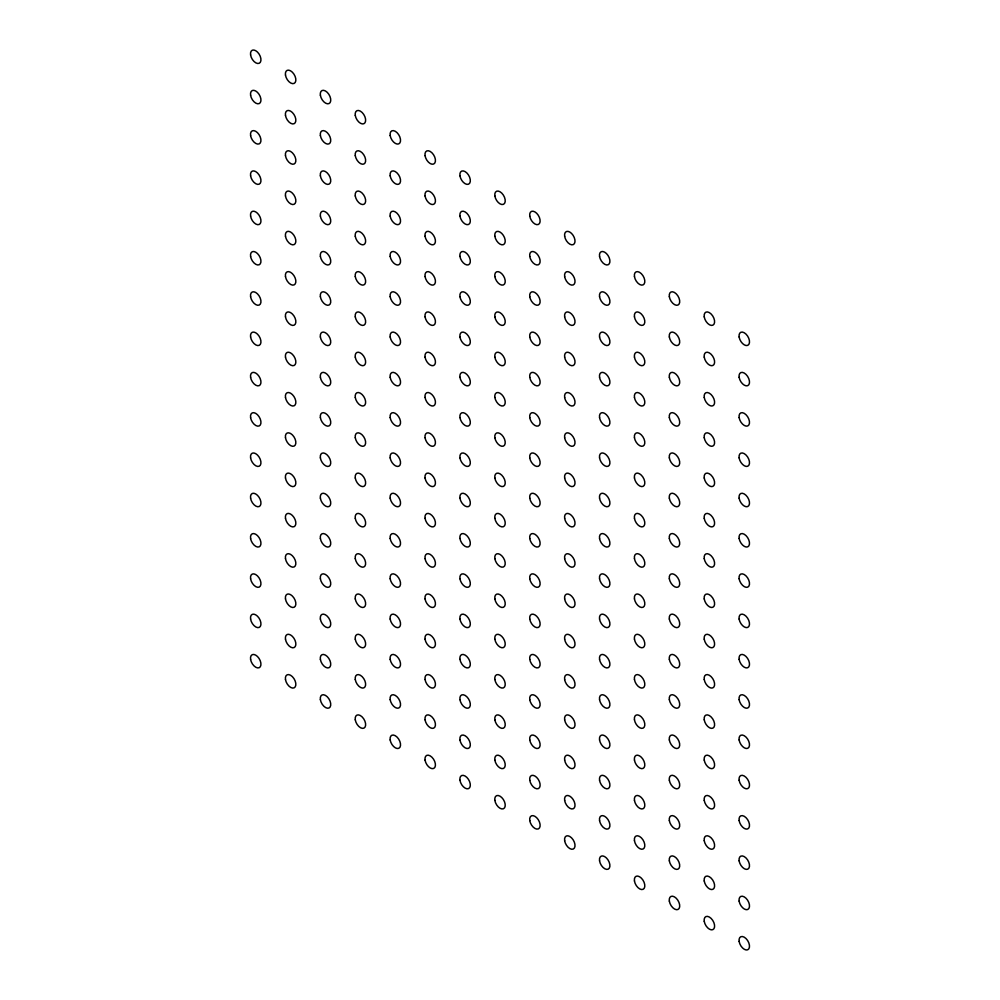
<?xml version="1.0" encoding="UTF-8"?>
<svg xmlns="http://www.w3.org/2000/svg" width="1000" height="1000" viewBox="0 0 1000 1000"><rect width="100%" height="100%" fill="white"/><g stroke="black" fill="none" stroke-linecap="round" stroke-linejoin="round"><path stroke-width="1.5" d="M250.588 54.925A7.4 4.275 60 0 0 259.15 63.3A7.4 4.275 60 0 0 257.438 52.025A7.4 4.275 60 0 0 250.588 54.925M250.588 95.225A7.4 4.275 60 0 0 259.15 103.6A7.4 4.275 60 0 0 257.438 92.325A7.4 4.275 60 0 0 250.588 95.225M250.588 135.525A7.4 4.275 60 0 0 259.15 143.887A7.4 4.275 60 0 0 257.438 132.625A7.4 4.275 60 0 0 250.588 135.525M250.588 175.812A7.4 4.275 60 0 0 259.15 184.188A7.4 4.275 60 0 0 257.438 172.913A7.4 4.275 60 0 0 250.588 175.812M250.588 216.112A7.4 4.275 60 0 0 259.15 224.488A7.4 4.275 60 0 0 257.438 213.212A7.4 4.275 60 0 0 250.588 216.112M250.588 256.413A7.4 4.275 60 0 0 259.15 264.775A7.4 4.275 60 0 0 257.438 253.512A7.4 4.275 60 0 0 250.588 256.413M250.588 296.7A7.4 4.275 60 0 0 259.15 305.075A7.4 4.275 60 0 0 257.438 293.8A7.4 4.275 60 0 0 250.588 296.7M250.588 337A7.4 4.275 60 0 0 259.15 345.363A7.4 4.275 60 0 0 257.438 334.1A7.4 4.275 60 0 0 250.588 337M250.588 377.287A7.4 4.275 60 0 0 259.15 385.662A7.4 4.275 60 0 0 257.438 374.387A7.4 4.275 60 0 0 250.588 377.287M250.588 417.587A7.4 4.275 60 0 0 259.15 425.962A7.4 4.275 60 0 0 257.438 414.688A7.4 4.275 60 0 0 250.588 417.587M250.588 457.887A7.4 4.275 60 0 0 259.15 466.25A7.4 4.275 60 0 0 257.438 454.988A7.4 4.275 60 0 0 250.588 457.887M250.588 498.175A7.4 4.275 60 0 0 259.15 506.55A7.4 4.275 60 0 0 257.438 495.275A7.4 4.275 60 0 0 250.588 498.175M250.588 538.475A7.4 4.275 60 0 0 259.15 546.85A7.4 4.275 60 0 0 257.438 535.575A7.4 4.275 60 0 0 250.588 538.475M250.588 578.775A7.4 4.275 60 0 0 259.15 587.137A7.4 4.275 60 0 0 257.438 575.875A7.4 4.275 60 0 0 250.588 578.775M250.588 619.062A7.4 4.275 60 0 0 259.15 627.438A7.4 4.275 60 0 0 257.438 616.163A7.4 4.275 60 0 0 250.588 619.062M250.588 659.362A7.4 4.275 60 0 0 259.15 667.725A7.4 4.275 60 0 0 257.438 656.462A7.4 4.275 60 0 0 250.588 659.362M285.475 75.075A7.4 4.275 60 0 0 294.05 83.45A7.4 4.275 60 0 0 292.337 72.175A7.4 4.275 60 0 0 285.475 75.075M285.475 115.375A7.4 4.275 60 0 0 294.05 123.737A7.4 4.275 60 0 0 292.337 112.475A7.4 4.275 60 0 0 285.475 115.375M285.475 155.662A7.4 4.275 60 0 0 294.05 164.037A7.4 4.275 60 0 0 292.337 152.762A7.4 4.275 60 0 0 285.475 155.662M285.475 195.963A7.4 4.275 60 0 0 294.05 204.338A7.4 4.275 60 0 0 292.337 193.062A7.4 4.275 60 0 0 285.475 195.963M285.475 236.262A7.4 4.275 60 0 0 294.05 244.625A7.4 4.275 60 0 0 292.337 233.363A7.4 4.275 60 0 0 285.475 236.262M285.475 276.55A7.4 4.275 60 0 0 294.05 284.925A7.4 4.275 60 0 0 292.337 273.65A7.4 4.275 60 0 0 285.475 276.55M285.475 316.85A7.4 4.275 60 0 0 294.05 325.225A7.4 4.275 60 0 0 292.337 313.95A7.4 4.275 60 0 0 285.475 316.85M285.475 357.15A7.4 4.275 60 0 0 294.05 365.513A7.4 4.275 60 0 0 292.337 354.25A7.4 4.275 60 0 0 285.475 357.15M285.475 397.438A7.4 4.275 60 0 0 294.05 405.812A7.4 4.275 60 0 0 292.337 394.538A7.4 4.275 60 0 0 285.475 397.438M285.475 437.738A7.4 4.275 60 0 0 294.05 446.1A7.4 4.275 60 0 0 292.337 434.837A7.4 4.275 60 0 0 285.475 437.738M285.475 478.025A7.4 4.275 60 0 0 294.05 486.4A7.4 4.275 60 0 0 292.337 475.125A7.4 4.275 60 0 0 285.475 478.025M285.475 518.325A7.4 4.275 60 0 0 294.05 526.7A7.4 4.275 60 0 0 292.337 515.425A7.4 4.275 60 0 0 285.475 518.325M285.475 558.625A7.4 4.275 60 0 0 294.05 566.987A7.4 4.275 60 0 0 292.337 555.725A7.4 4.275 60 0 0 285.475 558.625M285.475 598.913A7.4 4.275 60 0 0 294.05 607.288A7.4 4.275 60 0 0 292.337 596.013A7.4 4.275 60 0 0 285.475 598.913M285.475 639.212A7.4 4.275 60 0 0 294.05 647.588A7.4 4.275 60 0 0 292.337 636.312A7.4 4.275 60 0 0 285.475 639.212M285.475 679.513A7.4 4.275 60 0 0 294.05 687.875A7.4 4.275 60 0 0 292.337 676.612A7.4 4.275 60 0 0 285.475 679.513M320.375 95.225A7.4 4.275 60 0 0 328.95 103.6A7.4 4.275 60 0 0 327.225 92.325A7.4 4.275 60 0 0 320.375 95.225M320.375 135.525A7.4 4.275 60 0 0 328.95 143.887A7.4 4.275 60 0 0 327.225 132.625A7.4 4.275 60 0 0 320.375 135.525M320.375 175.812A7.4 4.275 60 0 0 328.95 184.188A7.4 4.275 60 0 0 327.225 172.913A7.4 4.275 60 0 0 320.375 175.812M320.375 216.112A7.4 4.275 60 0 0 328.95 224.475A7.4 4.275 60 0 0 327.225 213.212A7.4 4.275 60 0 0 320.375 216.112M320.375 256.4A7.4 4.275 60 0 0 328.95 264.775A7.4 4.275 60 0 0 327.225 253.5A7.4 4.275 60 0 0 320.375 256.4M320.375 296.7A7.4 4.275 60 0 0 328.95 305.075A7.4 4.275 60 0 0 327.225 293.8A7.4 4.275 60 0 0 320.375 296.7M320.375 337A7.4 4.275 60 0 0 328.95 345.363A7.4 4.275 60 0 0 327.225 334.1A7.4 4.275 60 0 0 320.375 337M320.375 377.287A7.4 4.275 60 0 0 328.95 385.662A7.4 4.275 60 0 0 327.225 374.387A7.4 4.275 60 0 0 320.375 377.287M320.375 417.587A7.4 4.275 60 0 0 328.95 425.962A7.4 4.275 60 0 0 327.225 414.688A7.4 4.275 60 0 0 320.375 417.587M320.375 457.887A7.4 4.275 60 0 0 328.95 466.25A7.4 4.275 60 0 0 327.225 454.988A7.4 4.275 60 0 0 320.375 457.887M320.375 498.175A7.4 4.275 60 0 0 328.95 506.55A7.4 4.275 60 0 0 327.225 495.275A7.4 4.275 60 0 0 320.375 498.175M320.375 538.475A7.4 4.275 60 0 0 328.95 546.85A7.4 4.275 60 0 0 327.225 535.575A7.4 4.275 60 0 0 320.375 538.475M320.375 578.763A7.4 4.275 60 0 0 328.95 587.137A7.4 4.275 60 0 0 327.225 575.862A7.4 4.275 60 0 0 320.375 578.763M320.375 619.062A7.4 4.275 60 0 0 328.95 627.438A7.4 4.275 60 0 0 327.225 616.163A7.4 4.275 60 0 0 320.375 619.062M320.375 659.362A7.4 4.275 60 0 0 328.95 667.725A7.4 4.275 60 0 0 327.225 656.462A7.4 4.275 60 0 0 320.375 659.362M320.375 699.65A7.4 4.275 60 0 0 328.95 708.025A7.4 4.275 60 0 0 327.225 696.75A7.4 4.275 60 0 0 320.375 699.65M355.275 115.375A7.4 4.275 60 0 0 363.837 123.737A7.4 4.275 60 0 0 362.125 112.475A7.4 4.275 60 0 0 355.275 115.375M355.275 155.662A7.4 4.275 60 0 0 363.837 164.037A7.4 4.275 60 0 0 362.125 152.762A7.4 4.275 60 0 0 355.275 155.662M355.275 195.963A7.4 4.275 60 0 0 363.837 204.338A7.4 4.275 60 0 0 362.125 193.062A7.4 4.275 60 0 0 355.275 195.963M355.275 236.262A7.4 4.275 60 0 0 363.837 244.625A7.4 4.275 60 0 0 362.125 233.363A7.4 4.275 60 0 0 355.275 236.262M355.275 276.55A7.4 4.275 60 0 0 363.837 284.925A7.4 4.275 60 0 0 362.125 273.65A7.4 4.275 60 0 0 355.275 276.55M355.275 316.85A7.4 4.275 60 0 0 363.837 325.225A7.4 4.275 60 0 0 362.125 313.95A7.4 4.275 60 0 0 355.275 316.85M355.275 357.15A7.4 4.275 60 0 0 363.837 365.513A7.4 4.275 60 0 0 362.125 354.25A7.4 4.275 60 0 0 355.275 357.15M355.275 397.438A7.4 4.275 60 0 0 363.837 405.812A7.4 4.275 60 0 0 362.125 394.538A7.4 4.275 60 0 0 355.275 397.438M355.275 437.738A7.4 4.275 60 0 0 363.837 446.1A7.4 4.275 60 0 0 362.125 434.837A7.4 4.275 60 0 0 355.275 437.738M355.275 478.025A7.4 4.275 60 0 0 363.837 486.4A7.4 4.275 60 0 0 362.125 475.125A7.4 4.275 60 0 0 355.275 478.025M355.275 518.325A7.4 4.275 60 0 0 363.837 526.7A7.4 4.275 60 0 0 362.125 515.425A7.4 4.275 60 0 0 355.275 518.325M355.275 558.625A7.4 4.275 60 0 0 363.837 566.987A7.4 4.275 60 0 0 362.125 555.725A7.4 4.275 60 0 0 355.275 558.625M355.275 598.913A7.4 4.275 60 0 0 363.837 607.288A7.4 4.275 60 0 0 362.125 596.013A7.4 4.275 60 0 0 355.275 598.913M355.275 639.212A7.4 4.275 60 0 0 363.837 647.588A7.4 4.275 60 0 0 362.125 636.312A7.4 4.275 60 0 0 355.275 639.212M355.275 679.513A7.4 4.275 60 0 0 363.837 687.875A7.4 4.275 60 0 0 362.125 676.612A7.4 4.275 60 0 0 355.275 679.513M355.275 719.8A7.4 4.275 60 0 0 363.837 728.175A7.4 4.275 60 0 0 362.125 716.9A7.4 4.275 60 0 0 355.275 719.8M390.175 135.525A7.4 4.275 60 0 0 398.738 143.887A7.4 4.275 60 0 0 397.025 132.625A7.4 4.275 60 0 0 390.175 135.525M390.175 175.812A7.4 4.275 60 0 0 398.738 184.188A7.4 4.275 60 0 0 397.025 172.913A7.4 4.275 60 0 0 390.175 175.812M390.175 216.112A7.4 4.275 60 0 0 398.738 224.475A7.4 4.275 60 0 0 397.025 213.212A7.4 4.275 60 0 0 390.175 216.112M390.175 256.4A7.4 4.275 60 0 0 398.738 264.775A7.4 4.275 60 0 0 397.025 253.5A7.4 4.275 60 0 0 390.175 256.4M390.175 296.7A7.4 4.275 60 0 0 398.738 305.075A7.4 4.275 60 0 0 397.025 293.8A7.4 4.275 60 0 0 390.175 296.7M390.175 337A7.4 4.275 60 0 0 398.738 345.363A7.4 4.275 60 0 0 397.025 334.1A7.4 4.275 60 0 0 390.175 337M390.175 377.287A7.4 4.275 60 0 0 398.738 385.662A7.4 4.275 60 0 0 397.025 374.387A7.4 4.275 60 0 0 390.175 377.287M390.175 417.587A7.4 4.275 60 0 0 398.738 425.962A7.4 4.275 60 0 0 397.025 414.688A7.4 4.275 60 0 0 390.175 417.587M390.175 457.887A7.4 4.275 60 0 0 398.738 466.25A7.4 4.275 60 0 0 397.025 454.988A7.4 4.275 60 0 0 390.175 457.887M390.175 498.175A7.4 4.275 60 0 0 398.738 506.55A7.4 4.275 60 0 0 397.025 495.275A7.4 4.275 60 0 0 390.175 498.175M390.175 538.475A7.4 4.275 60 0 0 398.738 546.838A7.4 4.275 60 0 0 397.025 535.575A7.4 4.275 60 0 0 390.175 538.475M390.175 578.763A7.4 4.275 60 0 0 398.738 587.137A7.4 4.275 60 0 0 397.025 575.862A7.4 4.275 60 0 0 390.175 578.763M390.175 619.062A7.4 4.275 60 0 0 398.738 627.438A7.4 4.275 60 0 0 397.025 616.163A7.4 4.275 60 0 0 390.175 619.062M390.175 659.362A7.4 4.275 60 0 0 398.738 667.725A7.4 4.275 60 0 0 397.025 656.462A7.4 4.275 60 0 0 390.175 659.362M390.175 699.65A7.4 4.275 60 0 0 398.738 708.025A7.4 4.275 60 0 0 397.025 696.75A7.4 4.275 60 0 0 390.175 699.65M390.175 739.95A7.4 4.275 60 0 0 398.738 748.325A7.4 4.275 60 0 0 397.025 737.05A7.4 4.275 60 0 0 390.175 739.95M425.062 155.662A7.4 4.275 60 0 0 433.638 164.037A7.4 4.275 60 0 0 431.925 152.762A7.4 4.275 60 0 0 425.062 155.662M425.062 195.963A7.4 4.275 60 0 0 433.638 204.338A7.4 4.275 60 0 0 431.925 193.062A7.4 4.275 60 0 0 425.062 195.963M425.062 236.262A7.4 4.275 60 0 0 433.638 244.625A7.4 4.275 60 0 0 431.925 233.363A7.4 4.275 60 0 0 425.062 236.262M425.062 276.55A7.4 4.275 60 0 0 433.638 284.925A7.4 4.275 60 0 0 431.925 273.65A7.4 4.275 60 0 0 425.062 276.55M425.062 316.85A7.4 4.275 60 0 0 433.638 325.213A7.4 4.275 60 0 0 431.925 313.95A7.4 4.275 60 0 0 425.062 316.85M425.062 357.137A7.4 4.275 60 0 0 433.638 365.513A7.4 4.275 60 0 0 431.925 354.237A7.4 4.275 60 0 0 425.062 357.137M425.062 397.438A7.4 4.275 60 0 0 433.638 405.812A7.4 4.275 60 0 0 431.925 394.538A7.4 4.275 60 0 0 425.062 397.438M425.062 437.738A7.4 4.275 60 0 0 433.638 446.1A7.4 4.275 60 0 0 431.925 434.837A7.4 4.275 60 0 0 425.062 437.738M425.062 478.025A7.4 4.275 60 0 0 433.638 486.4A7.4 4.275 60 0 0 431.925 475.125A7.4 4.275 60 0 0 425.062 478.025M425.062 518.325A7.4 4.275 60 0 0 433.638 526.7A7.4 4.275 60 0 0 431.925 515.425A7.4 4.275 60 0 0 425.062 518.325M425.062 558.625A7.4 4.275 60 0 0 433.638 566.987A7.4 4.275 60 0 0 431.925 555.725A7.4 4.275 60 0 0 425.062 558.625M425.062 598.913A7.4 4.275 60 0 0 433.638 607.288A7.4 4.275 60 0 0 431.925 596.013A7.4 4.275 60 0 0 425.062 598.913M425.062 639.212A7.4 4.275 60 0 0 433.638 647.575A7.4 4.275 60 0 0 431.925 636.312A7.4 4.275 60 0 0 425.062 639.212M425.062 679.5A7.4 4.275 60 0 0 433.638 687.875A7.4 4.275 60 0 0 431.925 676.6A7.4 4.275 60 0 0 425.062 679.5M425.062 719.8A7.4 4.275 60 0 0 433.638 728.175A7.4 4.275 60 0 0 431.925 716.9A7.4 4.275 60 0 0 425.062 719.8M425.062 760.1A7.4 4.275 60 0 0 433.638 768.462A7.4 4.275 60 0 0 431.925 757.2A7.4 4.275 60 0 0 425.062 760.1M459.963 175.812A7.4 4.275 60 0 0 468.537 184.188A7.4 4.275 60 0 0 466.812 172.913A7.4 4.275 60 0 0 459.963 175.812M459.963 216.112A7.4 4.275 60 0 0 468.537 224.475A7.4 4.275 60 0 0 466.812 213.212A7.4 4.275 60 0 0 459.963 216.112M459.963 256.4A7.4 4.275 60 0 0 468.537 264.775A7.4 4.275 60 0 0 466.812 253.5A7.4 4.275 60 0 0 459.963 256.4M459.963 296.7A7.4 4.275 60 0 0 468.537 305.075A7.4 4.275 60 0 0 466.812 293.8A7.4 4.275 60 0 0 459.963 296.7M459.963 337A7.4 4.275 60 0 0 468.537 345.363A7.4 4.275 60 0 0 466.812 334.1A7.4 4.275 60 0 0 459.963 337M459.963 377.287A7.4 4.275 60 0 0 468.537 385.662A7.4 4.275 60 0 0 466.812 374.387A7.4 4.275 60 0 0 459.963 377.287M459.963 417.587A7.4 4.275 60 0 0 468.537 425.962A7.4 4.275 60 0 0 466.812 414.688A7.4 4.275 60 0 0 459.963 417.587M459.963 457.887A7.4 4.275 60 0 0 468.537 466.25A7.4 4.275 60 0 0 466.812 454.988A7.4 4.275 60 0 0 459.963 457.887M459.963 498.175A7.4 4.275 60 0 0 468.537 506.55A7.4 4.275 60 0 0 466.812 495.275A7.4 4.275 60 0 0 459.963 498.175M459.963 538.475A7.4 4.275 60 0 0 468.537 546.838A7.4 4.275 60 0 0 466.812 535.575A7.4 4.275 60 0 0 459.963 538.475M459.963 578.763A7.4 4.275 60 0 0 468.537 587.137A7.4 4.275 60 0 0 466.812 575.862A7.4 4.275 60 0 0 459.963 578.763M459.963 619.062A7.4 4.275 60 0 0 468.537 627.438A7.4 4.275 60 0 0 466.812 616.163A7.4 4.275 60 0 0 459.963 619.062M459.963 659.362A7.4 4.275 60 0 0 468.537 667.725A7.4 4.275 60 0 0 466.812 656.462A7.4 4.275 60 0 0 459.963 659.362M459.963 699.65A7.4 4.275 60 0 0 468.537 708.025A7.4 4.275 60 0 0 466.812 696.75A7.4 4.275 60 0 0 459.963 699.65M459.963 739.95A7.4 4.275 60 0 0 468.537 748.325A7.4 4.275 60 0 0 466.812 737.05A7.4 4.275 60 0 0 459.963 739.95M459.963 780.25A7.4 4.275 60 0 0 468.537 788.612A7.4 4.275 60 0 0 466.812 777.35A7.4 4.275 60 0 0 459.963 780.25M494.862 195.963A7.4 4.275 60 0 0 503.425 204.338A7.4 4.275 60 0 0 501.712 193.062A7.4 4.275 60 0 0 494.862 195.963M494.862 236.262A7.4 4.275 60 0 0 503.425 244.625A7.4 4.275 60 0 0 501.712 233.363A7.4 4.275 60 0 0 494.862 236.262M494.862 276.55A7.4 4.275 60 0 0 503.425 284.925A7.4 4.275 60 0 0 501.712 273.65A7.4 4.275 60 0 0 494.862 276.55M494.862 316.85A7.4 4.275 60 0 0 503.425 325.213A7.4 4.275 60 0 0 501.712 313.95A7.4 4.275 60 0 0 494.862 316.85M494.862 357.137A7.4 4.275 60 0 0 503.425 365.513A7.4 4.275 60 0 0 501.712 354.237A7.4 4.275 60 0 0 494.862 357.137M494.862 397.438A7.4 4.275 60 0 0 503.425 405.812A7.4 4.275 60 0 0 501.712 394.538A7.4 4.275 60 0 0 494.862 397.438M494.862 437.738A7.4 4.275 60 0 0 503.425 446.1A7.4 4.275 60 0 0 501.712 434.837A7.4 4.275 60 0 0 494.862 437.738M494.862 478.025A7.4 4.275 60 0 0 503.425 486.4A7.4 4.275 60 0 0 501.712 475.125A7.4 4.275 60 0 0 494.862 478.025M494.862 518.325A7.4 4.275 60 0 0 503.425 526.7A7.4 4.275 60 0 0 501.712 515.425A7.4 4.275 60 0 0 494.862 518.325M494.862 558.625A7.4 4.275 60 0 0 503.425 566.987A7.4 4.275 60 0 0 501.712 555.725A7.4 4.275 60 0 0 494.862 558.625M494.862 598.913A7.4 4.275 60 0 0 503.425 607.288A7.4 4.275 60 0 0 501.712 596.013A7.4 4.275 60 0 0 494.862 598.913M494.862 639.212A7.4 4.275 60 0 0 503.425 647.575A7.4 4.275 60 0 0 501.712 636.312A7.4 4.275 60 0 0 494.862 639.212M494.862 679.5A7.4 4.275 60 0 0 503.425 687.875A7.4 4.275 60 0 0 501.712 676.6A7.4 4.275 60 0 0 494.862 679.5M494.862 719.8A7.4 4.275 60 0 0 503.425 728.175A7.4 4.275 60 0 0 501.712 716.9A7.4 4.275 60 0 0 494.862 719.8M494.862 760.1A7.4 4.275 60 0 0 503.425 768.462A7.4 4.275 60 0 0 501.712 757.2A7.4 4.275 60 0 0 494.862 760.1M494.862 800.387A7.4 4.275 60 0 0 503.425 808.763A7.4 4.275 60 0 0 501.712 797.487A7.4 4.275 60 0 0 494.862 800.387M529.763 216.112A7.4 4.275 60 0 0 538.325 224.475A7.4 4.275 60 0 0 536.613 213.212A7.4 4.275 60 0 0 529.763 216.112M529.763 256.4A7.4 4.275 60 0 0 538.325 264.775A7.4 4.275 60 0 0 536.613 253.5A7.4 4.275 60 0 0 529.763 256.4M529.763 296.7A7.4 4.275 60 0 0 538.325 305.075A7.4 4.275 60 0 0 536.613 293.8A7.4 4.275 60 0 0 529.763 296.7M529.763 337A7.4 4.275 60 0 0 538.325 345.363A7.4 4.275 60 0 0 536.613 334.1A7.4 4.275 60 0 0 529.763 337M529.763 377.287A7.4 4.275 60 0 0 538.325 385.662A7.4 4.275 60 0 0 536.613 374.387A7.4 4.275 60 0 0 529.763 377.287M529.763 417.587A7.4 4.275 60 0 0 538.325 425.95A7.4 4.275 60 0 0 536.613 414.688A7.4 4.275 60 0 0 529.763 417.587M529.763 457.875A7.4 4.275 60 0 0 538.325 466.25A7.4 4.275 60 0 0 536.613 454.975A7.4 4.275 60 0 0 529.763 457.875M529.763 498.175A7.4 4.275 60 0 0 538.325 506.55A7.4 4.275 60 0 0 536.613 495.275A7.4 4.275 60 0 0 529.763 498.175M529.763 538.475A7.4 4.275 60 0 0 538.325 546.838A7.4 4.275 60 0 0 536.613 535.575A7.4 4.275 60 0 0 529.763 538.475M529.763 578.763A7.4 4.275 60 0 0 538.325 587.137A7.4 4.275 60 0 0 536.613 575.862A7.4 4.275 60 0 0 529.763 578.763M529.763 619.062A7.4 4.275 60 0 0 538.325 627.438A7.4 4.275 60 0 0 536.613 616.163A7.4 4.275 60 0 0 529.763 619.062M529.763 659.362A7.4 4.275 60 0 0 538.325 667.725A7.4 4.275 60 0 0 536.613 656.462A7.4 4.275 60 0 0 529.763 659.362M529.763 699.65A7.4 4.275 60 0 0 538.325 708.025A7.4 4.275 60 0 0 536.613 696.75A7.4 4.275 60 0 0 529.763 699.65M529.763 739.95A7.4 4.275 60 0 0 538.325 748.312A7.4 4.275 60 0 0 536.613 737.05A7.4 4.275 60 0 0 529.763 739.95M529.763 780.238A7.4 4.275 60 0 0 538.325 788.612A7.4 4.275 60 0 0 536.613 777.337A7.4 4.275 60 0 0 529.763 780.238M529.763 820.537A7.4 4.275 60 0 0 538.325 828.913A7.4 4.275 60 0 0 536.613 817.638A7.4 4.275 60 0 0 529.763 820.537M564.65 236.25A7.4 4.275 60 0 0 573.225 244.625A7.4 4.275 60 0 0 571.5 233.363A7.4 4.275 60 0 0 564.65 236.25M564.65 276.55A7.4 4.275 60 0 0 573.225 284.925A7.4 4.275 60 0 0 571.5 273.65A7.4 4.275 60 0 0 564.65 276.55M564.65 316.85A7.4 4.275 60 0 0 573.225 325.213A7.4 4.275 60 0 0 571.5 313.95A7.4 4.275 60 0 0 564.65 316.85M564.65 357.137A7.4 4.275 60 0 0 573.225 365.513A7.4 4.275 60 0 0 571.5 354.237A7.4 4.275 60 0 0 564.65 357.137M564.65 397.438A7.4 4.275 60 0 0 573.225 405.812A7.4 4.275 60 0 0 571.5 394.538A7.4 4.275 60 0 0 564.65 397.438M564.65 437.738A7.4 4.275 60 0 0 573.225 446.1A7.4 4.275 60 0 0 571.5 434.837A7.4 4.275 60 0 0 564.65 437.738M564.65 478.025A7.4 4.275 60 0 0 573.225 486.4A7.4 4.275 60 0 0 571.5 475.125A7.4 4.275 60 0 0 564.65 478.025M564.65 518.325A7.4 4.275 60 0 0 573.225 526.7A7.4 4.275 60 0 0 571.5 515.425A7.4 4.275 60 0 0 564.65 518.325M564.65 558.625A7.4 4.275 60 0 0 573.225 566.987A7.4 4.275 60 0 0 571.5 555.725A7.4 4.275 60 0 0 564.65 558.625M564.65 598.913A7.4 4.275 60 0 0 573.225 607.288A7.4 4.275 60 0 0 571.5 596.013A7.4 4.275 60 0 0 564.65 598.913M564.65 639.212A7.4 4.275 60 0 0 573.225 647.575A7.4 4.275 60 0 0 571.5 636.312A7.4 4.275 60 0 0 564.65 639.212M564.65 679.5A7.4 4.275 60 0 0 573.225 687.875A7.4 4.275 60 0 0 571.5 676.6A7.4 4.275 60 0 0 564.65 679.5M564.65 719.8A7.4 4.275 60 0 0 573.225 728.175A7.4 4.275 60 0 0 571.5 716.9A7.4 4.275 60 0 0 564.65 719.8M564.65 760.1A7.4 4.275 60 0 0 573.225 768.462A7.4 4.275 60 0 0 571.5 757.2A7.4 4.275 60 0 0 564.65 760.1M564.65 800.387A7.4 4.275 60 0 0 573.225 808.763A7.4 4.275 60 0 0 571.5 797.487A7.4 4.275 60 0 0 564.65 800.387M564.65 840.688A7.4 4.275 60 0 0 573.225 849.062A7.4 4.275 60 0 0 571.5 837.788A7.4 4.275 60 0 0 564.65 840.688M599.55 256.4A7.4 4.275 60 0 0 608.112 264.775A7.4 4.275 60 0 0 606.4 253.5A7.4 4.275 60 0 0 599.55 256.4M599.55 296.7A7.4 4.275 60 0 0 608.112 305.075A7.4 4.275 60 0 0 606.4 293.8A7.4 4.275 60 0 0 599.55 296.7M599.55 337A7.4 4.275 60 0 0 608.112 345.363A7.4 4.275 60 0 0 606.4 334.1A7.4 4.275 60 0 0 599.55 337M599.55 377.287A7.4 4.275 60 0 0 608.112 385.662A7.4 4.275 60 0 0 606.4 374.387A7.4 4.275 60 0 0 599.55 377.287M599.55 417.587A7.4 4.275 60 0 0 608.112 425.95A7.4 4.275 60 0 0 606.4 414.688A7.4 4.275 60 0 0 599.55 417.587M599.55 457.875A7.4 4.275 60 0 0 608.112 466.25A7.4 4.275 60 0 0 606.4 454.975A7.4 4.275 60 0 0 599.55 457.875M599.55 498.175A7.4 4.275 60 0 0 608.112 506.55A7.4 4.275 60 0 0 606.4 495.275A7.4 4.275 60 0 0 599.55 498.175M599.55 538.475A7.4 4.275 60 0 0 608.112 546.838A7.4 4.275 60 0 0 606.4 535.575A7.4 4.275 60 0 0 599.55 538.475M599.55 578.763A7.4 4.275 60 0 0 608.112 587.137A7.4 4.275 60 0 0 606.4 575.862A7.4 4.275 60 0 0 599.55 578.763M599.55 619.062A7.4 4.275 60 0 0 608.112 627.438A7.4 4.275 60 0 0 606.4 616.163A7.4 4.275 60 0 0 599.55 619.062M599.55 659.362A7.4 4.275 60 0 0 608.112 667.725A7.4 4.275 60 0 0 606.4 656.462A7.4 4.275 60 0 0 599.55 659.362M599.55 699.65A7.4 4.275 60 0 0 608.112 708.025A7.4 4.275 60 0 0 606.4 696.75A7.4 4.275 60 0 0 599.55 699.65M599.55 739.95A7.4 4.275 60 0 0 608.112 748.312A7.4 4.275 60 0 0 606.4 737.05A7.4 4.275 60 0 0 599.55 739.95M599.55 780.238A7.4 4.275 60 0 0 608.112 788.612A7.4 4.275 60 0 0 606.4 777.337A7.4 4.275 60 0 0 599.55 780.238M599.55 820.537A7.4 4.275 60 0 0 608.112 828.913A7.4 4.275 60 0 0 606.4 817.638A7.4 4.275 60 0 0 599.55 820.537M599.55 860.837A7.4 4.275 60 0 0 608.112 869.2A7.4 4.275 60 0 0 606.4 857.938A7.4 4.275 60 0 0 599.55 860.837M634.45 276.55A7.4 4.275 60 0 0 643.012 284.925A7.4 4.275 60 0 0 641.3 273.65A7.4 4.275 60 0 0 634.45 276.55M634.45 316.85A7.4 4.275 60 0 0 643.012 325.213A7.4 4.275 60 0 0 641.3 313.95A7.4 4.275 60 0 0 634.45 316.85M634.45 357.137A7.4 4.275 60 0 0 643.012 365.513A7.4 4.275 60 0 0 641.3 354.237A7.4 4.275 60 0 0 634.45 357.137M634.45 397.438A7.4 4.275 60 0 0 643.012 405.812A7.4 4.275 60 0 0 641.3 394.538A7.4 4.275 60 0 0 634.45 397.438M634.45 437.738A7.4 4.275 60 0 0 643.012 446.1A7.4 4.275 60 0 0 641.3 434.837A7.4 4.275 60 0 0 634.45 437.738M634.45 478.025A7.4 4.275 60 0 0 643.012 486.4A7.4 4.275 60 0 0 641.3 475.125A7.4 4.275 60 0 0 634.45 478.025M634.45 518.325A7.4 4.275 60 0 0 643.012 526.688A7.4 4.275 60 0 0 641.3 515.425A7.4 4.275 60 0 0 634.45 518.325M634.45 558.612A7.4 4.275 60 0 0 643.012 566.987A7.4 4.275 60 0 0 641.3 555.712A7.4 4.275 60 0 0 634.45 558.612M634.45 598.913A7.4 4.275 60 0 0 643.012 607.288A7.4 4.275 60 0 0 641.3 596.013A7.4 4.275 60 0 0 634.45 598.913M634.45 639.212A7.4 4.275 60 0 0 643.012 647.575A7.4 4.275 60 0 0 641.3 636.312A7.4 4.275 60 0 0 634.45 639.212M634.45 679.5A7.4 4.275 60 0 0 643.012 687.875A7.4 4.275 60 0 0 641.3 676.6A7.4 4.275 60 0 0 634.45 679.5M634.45 719.8A7.4 4.275 60 0 0 643.012 728.175A7.4 4.275 60 0 0 641.3 716.9A7.4 4.275 60 0 0 634.45 719.8M634.45 760.1A7.4 4.275 60 0 0 643.012 768.462A7.4 4.275 60 0 0 641.3 757.2A7.4 4.275 60 0 0 634.45 760.1M634.45 800.387A7.4 4.275 60 0 0 643.012 808.763A7.4 4.275 60 0 0 641.3 797.487A7.4 4.275 60 0 0 634.45 800.387M634.45 840.688A7.4 4.275 60 0 0 643.012 849.05A7.4 4.275 60 0 0 641.3 837.788A7.4 4.275 60 0 0 634.45 840.688M634.45 880.975A7.4 4.275 60 0 0 643.012 889.35A7.4 4.275 60 0 0 641.3 878.075A7.4 4.275 60 0 0 634.45 880.975M669.338 296.7A7.4 4.275 60 0 0 677.913 305.075A7.4 4.275 60 0 0 676.2 293.8A7.4 4.275 60 0 0 669.338 296.7M669.338 336.987A7.4 4.275 60 0 0 677.913 345.363A7.4 4.275 60 0 0 676.2 334.1A7.4 4.275 60 0 0 669.338 336.987M669.338 377.287A7.4 4.275 60 0 0 677.913 385.662A7.4 4.275 60 0 0 676.2 374.387A7.4 4.275 60 0 0 669.338 377.287M669.338 417.587A7.4 4.275 60 0 0 677.913 425.95A7.4 4.275 60 0 0 676.2 414.688A7.4 4.275 60 0 0 669.338 417.587M669.338 457.875A7.4 4.275 60 0 0 677.913 466.25A7.4 4.275 60 0 0 676.2 454.975A7.4 4.275 60 0 0 669.338 457.875M669.338 498.175A7.4 4.275 60 0 0 677.913 506.55A7.4 4.275 60 0 0 676.2 495.275A7.4 4.275 60 0 0 669.338 498.175M669.338 538.475A7.4 4.275 60 0 0 677.913 546.838A7.4 4.275 60 0 0 676.2 535.575A7.4 4.275 60 0 0 669.338 538.475M669.338 578.763A7.4 4.275 60 0 0 677.913 587.137A7.4 4.275 60 0 0 676.2 575.862A7.4 4.275 60 0 0 669.338 578.763M669.338 619.062A7.4 4.275 60 0 0 677.913 627.438A7.4 4.275 60 0 0 676.2 616.163A7.4 4.275 60 0 0 669.338 619.062M669.338 659.35A7.4 4.275 60 0 0 677.913 667.725A7.4 4.275 60 0 0 676.2 656.462A7.4 4.275 60 0 0 669.338 659.35M669.338 699.65A7.4 4.275 60 0 0 677.913 708.025A7.4 4.275 60 0 0 676.2 696.75A7.4 4.275 60 0 0 669.338 699.65M669.338 739.95A7.4 4.275 60 0 0 677.913 748.312A7.4 4.275 60 0 0 676.2 737.05A7.4 4.275 60 0 0 669.338 739.95M669.338 780.238A7.4 4.275 60 0 0 677.913 788.612A7.4 4.275 60 0 0 676.2 777.337A7.4 4.275 60 0 0 669.338 780.238M669.338 820.537A7.4 4.275 60 0 0 677.913 828.913A7.4 4.275 60 0 0 676.2 817.638A7.4 4.275 60 0 0 669.338 820.537M669.338 860.837A7.4 4.275 60 0 0 677.913 869.2A7.4 4.275 60 0 0 676.2 857.938A7.4 4.275 60 0 0 669.338 860.837M669.338 901.125A7.4 4.275 60 0 0 677.913 909.5A7.4 4.275 60 0 0 676.2 898.225A7.4 4.275 60 0 0 669.338 901.125M704.237 316.85A7.4 4.275 60 0 0 712.812 325.213A7.4 4.275 60 0 0 711.087 313.95A7.4 4.275 60 0 0 704.237 316.85M704.237 357.137A7.4 4.275 60 0 0 712.812 365.513A7.4 4.275 60 0 0 711.087 354.237A7.4 4.275 60 0 0 704.237 357.137M704.237 397.438A7.4 4.275 60 0 0 712.812 405.812A7.4 4.275 60 0 0 711.087 394.538A7.4 4.275 60 0 0 704.237 397.438M704.237 437.738A7.4 4.275 60 0 0 712.812 446.1A7.4 4.275 60 0 0 711.087 434.837A7.4 4.275 60 0 0 704.237 437.738M704.237 478.025A7.4 4.275 60 0 0 712.812 486.4A7.4 4.275 60 0 0 711.087 475.125A7.4 4.275 60 0 0 704.237 478.025M704.237 518.325A7.4 4.275 60 0 0 712.812 526.688A7.4 4.275 60 0 0 711.087 515.425A7.4 4.275 60 0 0 704.237 518.325M704.237 558.612A7.4 4.275 60 0 0 712.812 566.987A7.4 4.275 60 0 0 711.087 555.712A7.4 4.275 60 0 0 704.237 558.612M704.237 598.913A7.4 4.275 60 0 0 712.812 607.288A7.4 4.275 60 0 0 711.087 596.013A7.4 4.275 60 0 0 704.237 598.913M704.237 639.212A7.4 4.275 60 0 0 712.812 647.575A7.4 4.275 60 0 0 711.087 636.312A7.4 4.275 60 0 0 704.237 639.212M704.237 679.5A7.4 4.275 60 0 0 712.812 687.875A7.4 4.275 60 0 0 711.087 676.6A7.4 4.275 60 0 0 704.237 679.5M704.237 719.8A7.4 4.275 60 0 0 712.812 728.175A7.4 4.275 60 0 0 711.087 716.9A7.4 4.275 60 0 0 704.237 719.8M704.237 760.1A7.4 4.275 60 0 0 712.812 768.462A7.4 4.275 60 0 0 711.087 757.2A7.4 4.275 60 0 0 704.237 760.1M704.237 800.387A7.4 4.275 60 0 0 712.812 808.763A7.4 4.275 60 0 0 711.087 797.487A7.4 4.275 60 0 0 704.237 800.387M704.237 840.688A7.4 4.275 60 0 0 712.812 849.05A7.4 4.275 60 0 0 711.087 837.788A7.4 4.275 60 0 0 704.237 840.688M704.237 880.975A7.4 4.275 60 0 0 712.812 889.35A7.4 4.275 60 0 0 711.087 878.075A7.4 4.275 60 0 0 704.237 880.975M704.237 921.275A7.4 4.275 60 0 0 712.812 929.65A7.4 4.275 60 0 0 711.087 918.375A7.4 4.275 60 0 0 704.237 921.275M739.137 336.987A7.4 4.275 60 0 0 747.7 345.363A7.4 4.275 60 0 0 745.987 334.087A7.4 4.275 60 0 0 739.137 336.987M739.137 377.287A7.4 4.275 60 0 0 747.7 385.662A7.4 4.275 60 0 0 745.987 374.387A7.4 4.275 60 0 0 739.137 377.287M739.137 417.587A7.4 4.275 60 0 0 747.7 425.95A7.4 4.275 60 0 0 745.987 414.688A7.4 4.275 60 0 0 739.137 417.587M739.137 457.875A7.4 4.275 60 0 0 747.7 466.25A7.4 4.275 60 0 0 745.987 454.975A7.4 4.275 60 0 0 739.137 457.875M739.137 498.175A7.4 4.275 60 0 0 747.7 506.55A7.4 4.275 60 0 0 745.987 495.275A7.4 4.275 60 0 0 739.137 498.175M739.137 538.475A7.4 4.275 60 0 0 747.7 546.838A7.4 4.275 60 0 0 745.987 535.575A7.4 4.275 60 0 0 739.137 538.475M739.137 578.763A7.4 4.275 60 0 0 747.7 587.137A7.4 4.275 60 0 0 745.987 575.862A7.4 4.275 60 0 0 739.137 578.763M739.137 619.062A7.4 4.275 60 0 0 747.7 627.425A7.4 4.275 60 0 0 745.987 616.163A7.4 4.275 60 0 0 739.137 619.062M739.137 659.35A7.4 4.275 60 0 0 747.7 667.725A7.4 4.275 60 0 0 745.987 656.45A7.4 4.275 60 0 0 739.137 659.35M739.137 699.65A7.4 4.275 60 0 0 747.7 708.025A7.4 4.275 60 0 0 745.987 696.75A7.4 4.275 60 0 0 739.137 699.65M739.137 739.95A7.4 4.275 60 0 0 747.7 748.312A7.4 4.275 60 0 0 745.987 737.05A7.4 4.275 60 0 0 739.137 739.95M739.137 780.238A7.4 4.275 60 0 0 747.7 788.612A7.4 4.275 60 0 0 745.987 777.337A7.4 4.275 60 0 0 739.137 780.238M739.137 820.537A7.4 4.275 60 0 0 747.7 828.913A7.4 4.275 60 0 0 745.987 817.638A7.4 4.275 60 0 0 739.137 820.537M739.137 860.837A7.4 4.275 60 0 0 747.7 869.2A7.4 4.275 60 0 0 745.987 857.938A7.4 4.275 60 0 0 739.137 860.837M739.137 901.125A7.4 4.275 60 0 0 747.7 909.5A7.4 4.275 60 0 0 745.987 898.225A7.4 4.275 60 0 0 739.137 901.125M739.137 941.425A7.4 4.275 60 0 0 747.7 949.788A7.4 4.275 60 0 0 745.987 938.525A7.4 4.275 60 0 0 739.137 941.425"/></g></svg>
